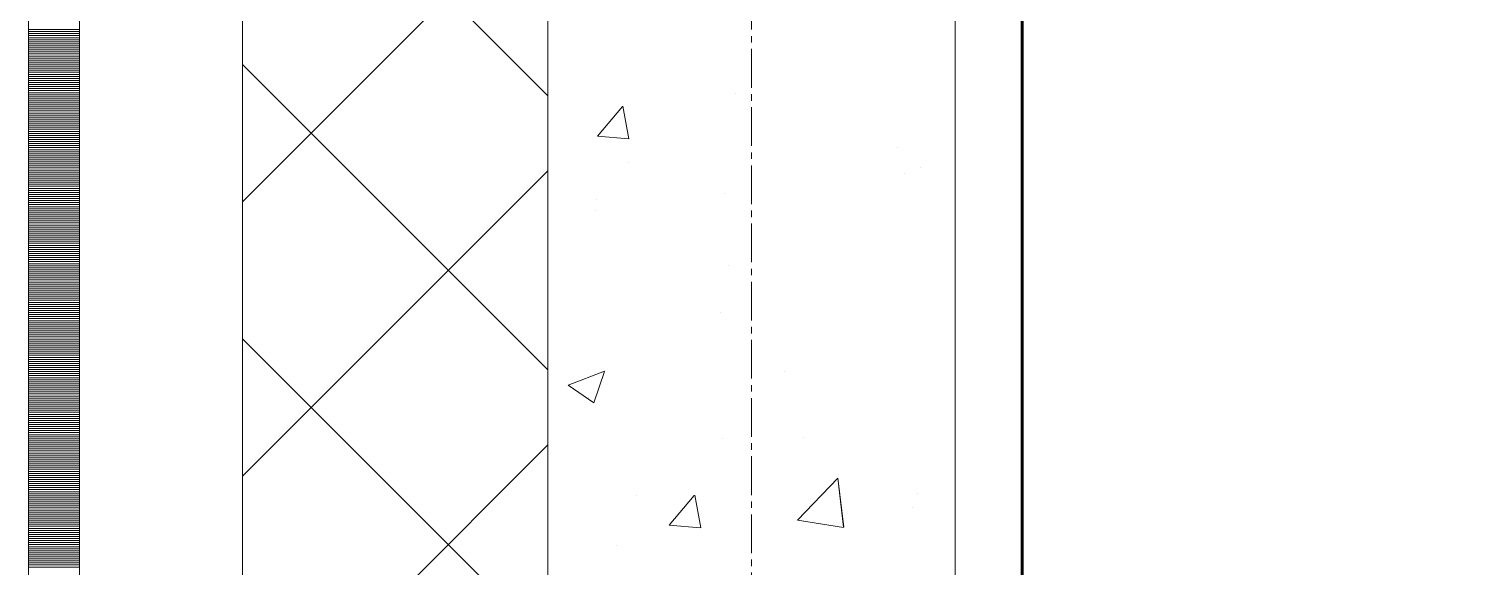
# Model space of a CAD drawing. Header units: millimetres. Extents: x 470010 to 1231400, y -134005 to 421770.
# Drawn here: x 672519 to 673222, y -35937 to -35672 of the extents above; entities that cross this region are included whole.
import ezdxf
from ezdxf.enums import TextEntityAlignment as Align

# ---------------------------------------------------------------- set-up
doc = ezdxf.new("R2010")
doc.units = ezdxf.units.MM
doc.linetypes.add('CENTER2', pattern=[28.575, 19.05, -3.175, 3.175, -3.175])
doc.linetypes.add('DASHED', pattern=[19.05, 12.7, -6.35])
doc.layers.get('Defpoints').update_dxf_attribs({"color": 140})
for name, color, linetype, lineweight in [('0) шп потолок', 3, 'Continuous', 60), ('АР_Стены ПЕНОблок', 52, 'Continuous', 20), ('АР_Тонкая', 254, 'Continuous', 5), ('АР_Утеплитель', 31, 'Continuous', 0), ('АР_Штриховка', 8, 'Continuous', 0)]:
    doc.layers.add(name, color=color, linetype=linetype, lineweight=lineweight)
doc.layers.add('АР_Делит', color=120, linetype='Continuous', lineweight=0, plot=False)
doc.layers.add('РД_Оси_100', color=7, linetype='Continuous', lineweight=0, true_color=0x525252)
doc.styles.add('style1', font='ARIALN.TTF')

# ---------------------------------------------------------------- blocks, each defined once
blk = doc.blocks.new('СОШ_2200_АР_ОСИ_М100_28.05.24')
at = {"layer": 'АР_Делит', "color": 251, "linetype": 'DASHED', "true_color": 0x636466}
blk.add_lwpolyline([(114955, 135155), (114955, -355), (93595.036, -355), (93595.036, 13855), (94145, 13855), (94145, 68320), (66055, 68320), (66055, 13857.73), (83455, 13857.73), (83455, -355), (45245, -355), (45245, 13145), (44695, 13145), (44695, 26755), (45245, 26755), (45245, 68320), (20455, 68320), (20455, 26755), (27955, 26755), (27955, 13145), (-355, 13145), (-355, 100855)], dxfattribs=at)
at = {"layer": 'РД_Оси_100', "color": 251, "linetype": 'CENTER2', "true_color": 0x636466}
blk.add_line((0, -6155), (0, 139938.679), dxfattribs=at)
blk = doc.blocks.new('A$C9108343f')
at = {"layer": '0) шп потолок'}
blk.add_lwpolyline([(14844.96, 61875), (14844.96, 70530), (7287.91, 70530), (7287.91, 61455), (13824.96, 61455)], dxfattribs=at)
at = {"layer": 'АР_Стены ПЕНОблок', "color": 18, "linetype": 'Continuous', "lineweight": 20, "true_color": 0x000000}
for p, q in [((7054.96, 97555), (7054.96, 21355)), ((7254.96, 21355), (7254.96, 97555))]:
    blk.add_line(p, q, dxfattribs=at)
at = {"layer": 'АР_Тонкая', "color": 18, "linetype": 'Continuous', "lineweight": 5, "true_color": 0x000000}
for p, q in [((6799.96, 97555), (6799.96, 21355)), ((6824.96, 97555), (6824.96, 21355)), ((6824.96, 21355), (6824.96, 97555)), ((6904.96, 21355), (6904.96, 97555))]:
    blk.add_line(p, q, dxfattribs=at)
at = {"layer": 'АР_Утеплитель', "color": 18, "linetype": 'Continuous', "lineweight": 0, "true_color": 0x000000}
for p, q in [((6904.96, 97555), (6904.96, 21355)), ((7054.96, 21355), (7054.96, 97555))]:
    blk.add_line(p, q, dxfattribs=at)
at = {"layer": 'АР_Штриховка', "color": 18, "linetype": 'Continuous', "lineweight": 0, "true_color": 0x000000}
for p, q in [((7054.96, 64661.26), (6904.96, 64811.26)), ((6904.96, 64609.13), (7054.96, 64759.13)), ((6799.96, 64693.75), (6824.96, 64693.75)), ((6799.96, 64692.75), (6824.96, 64692.75)), ((6799.96, 64691.75), (6824.96, 64691.75)), ((6799.96, 64690.75), (6824.96, 64690.75)), ((6799.96, 64689.75), (6824.96, 64689.75)), ((6799.96, 64688.75), (6824.96, 64688.75)), ((6799.96, 64687.75), (6824.96, 64687.75)), ((6799.96, 64686.75), (6824.96, 64686.75)), ((6799.96, 64685.75), (6824.96, 64685.75)), ((6799.96, 64684.75), (6824.96, 64684.75)), ((6799.96, 64683.75), (6824.96, 64683.75)), ((6799.96, 64682.75), (6824.96, 64682.75)), ((6799.96, 64681.75), (6824.96, 64681.75)), ((6799.96, 64680.75), (6824.96, 64680.75)), ((6799.96, 64679.75), (6824.96, 64679.75)), ((6799.96, 64678.75), (6824.96, 64678.75)), ((6799.96, 64677.75), (6824.96, 64677.75)), ((6799.96, 64676.75), (6824.96, 64676.75)), ((6799.96, 64675.75), (6824.96, 64675.75)), ((6799.96, 64674.75), (6824.96, 64674.75)), ((7054.96, 64526.56), (6904.96, 64676.56)), ((6799.96, 64673.75), (6824.96, 64673.75)), ((6799.96, 64672.75), (6824.96, 64672.75)), ((6799.96, 64671.75), (6824.96, 64671.75)), ((6799.96, 64670.75), (6824.96, 64670.75)), ((6799.96, 64669.75), (6824.96, 64669.75)), ((6799.96, 64668.75), (6824.96, 64668.75)), ((6799.96, 64667.75), (6824.96, 64667.75)), ((6799.96, 64666.75), (6824.96, 64666.75)), ((6799.96, 64665.75), (6824.96, 64665.75)), ((6799.96, 64664.75), (6824.96, 64664.75)), ((6799.96, 64663.75), (6824.96, 64663.75)), ((6799.96, 64662.75), (6824.96, 64662.75)), ((6799.96, 64661.75), (6824.96, 64661.75)), ((6799.96, 64660.75), (6824.96, 64660.75)), ((7146.93, 64662.22), (7146.93, 64662.22)), ((6799.96, 64659.75), (6824.96, 64659.75)), ((6799.96, 64658.75), (6824.96, 64658.75)), ((6799.96, 64657.75), (6824.96, 64657.75)), ((6799.96, 64656.75), (6824.96, 64656.75)), ((6799.96, 64655.75), (6824.96, 64655.75)), ((6799.96, 64654.75), (6824.96, 64654.75)), ((6799.96, 64653.75), (6824.96, 64653.75)), ((7079.37, 64641.41), (7091.61, 64656)), ((7094.78, 64640.12), (7091.84, 64656.04)), ((6799.96, 64652.75), (6824.96, 64652.75)), ((6799.96, 64651.75), (6824.96, 64651.75)), ((6799.96, 64650.75), (6824.96, 64650.75)), ((6799.96, 64649.75), (6824.96, 64649.75)), ((6799.96, 64648.75), (6824.96, 64648.75)), ((6799.96, 64647.75), (6824.96, 64647.75)), ((6799.96, 64646.75), (6824.96, 64646.75)), ((6799.96, 64645.75), (6824.96, 64645.75)), ((6799.96, 64644.75), (6824.96, 64644.75)), ((6799.96, 64643.75), (6824.96, 64643.75)), ((6799.96, 64642.75), (6824.96, 64642.75)), ((6799.96, 64641.75), (6824.96, 64641.75)), ((6799.96, 64640.75), (6824.96, 64640.75)), ((6799.96, 64639.75), (6824.96, 64639.75)), ((7079.37, 64641.41), (7094.55, 64640.08)), ((6799.96, 64638.75), (6824.96, 64638.75)), ((6799.96, 64637.75), (6824.96, 64637.75)), ((6799.96, 64636.75), (6824.96, 64636.75)), ((6799.96, 64635.75), (6824.96, 64635.75)), ((6799.96, 64634.75), (6824.96, 64634.75)), ((6799.96, 64633.75), (6824.96, 64633.75)), ((6799.96, 64632.75), (6824.96, 64632.75)), ((7226.84, 64635.82), (7226.84, 64635.82)), ((6799.96, 64631.75), (6824.96, 64631.75)), ((6799.96, 64630.75), (6824.96, 64630.75)), ((6799.96, 64629.75), (6824.96, 64629.75)), ((6799.96, 64628.75), (6824.96, 64628.75)), ((6799.96, 64627.75), (6824.96, 64627.75)), ((6799.96, 64626.75), (6824.96, 64626.75)), ((6799.96, 64625.75), (6824.96, 64625.75)), ((7094.48, 64628.66), (7094.48, 64628.66)), ((7238.04, 64625.94), (7238.04, 64625.94)), ((6799.96, 64624.75), (6824.96, 64624.75)), ((6799.96, 64623.75), (6824.96, 64623.75)), ((6799.96, 64622.75), (6824.96, 64622.75)), ((6799.96, 64621.75), (6824.96, 64621.75)), ((6799.96, 64620.75), (6824.96, 64620.75)), ((6799.96, 64619.75), (6824.96, 64619.75)), ((6799.96, 64618.75), (6824.96, 64618.75)), ((6904.96, 64474.42), (7054.96, 64624.42)), ((7230.07, 64622.93), (7230.07, 64622.93)), ((6799.96, 64617.75), (6824.96, 64617.75)), ((6799.96, 64616.75), (6824.96, 64616.75)), ((6799.96, 64615.75), (6824.96, 64615.75)), ((6799.96, 64614.75), (6824.96, 64614.75)), ((6799.96, 64613.75), (6824.96, 64613.75)), ((6799.96, 64612.75), (6824.96, 64612.75)), ((6799.96, 64611.75), (6824.96, 64611.75)), ((7141.84, 64613.28), (7141.84, 64613.28)), ((6799.96, 64610.75), (6824.96, 64610.75)), ((6799.96, 64609.75), (6824.96, 64609.75)), ((6799.96, 64608.75), (6824.96, 64608.75)), ((6799.96, 64607.75), (6824.96, 64607.75)), ((6799.96, 64606.75), (6824.96, 64606.75)), ((6799.96, 64605.75), (6824.96, 64605.75)), ((6799.96, 64604.75), (6824.96, 64604.75)), ((7078.26, 64604.91), (7078.26, 64604.91)), ((7078.71, 64610.4), (7078.71, 64610.4)), ((6799.96, 64603.75), (6824.96, 64603.75)), ((6799.96, 64602.75), (6824.96, 64602.75)), ((6799.96, 64601.75), (6824.96, 64601.75)), ((6799.96, 64600.75), (6824.96, 64600.75)), ((6799.96, 64599.75), (6824.96, 64599.75)), ((6799.96, 64598.75), (6824.96, 64598.75)), ((6799.96, 64597.75), (6824.96, 64597.75)), ((6799.96, 64596.75), (6824.96, 64596.75)), ((6799.96, 64595.75), (6824.96, 64595.75)), ((6799.96, 64594.75), (6824.96, 64594.75)), ((6799.96, 64593.75), (6824.96, 64593.75)), ((6799.96, 64592.75), (6824.96, 64592.75)), ((6799.96, 64591.75), (6824.96, 64591.75)), ((6799.96, 64590.75), (6824.96, 64590.75)), ((6799.96, 64589.75), (6824.96, 64589.75)), ((6799.96, 64588.75), (6824.96, 64588.75)), ((6799.96, 64587.75), (6824.96, 64587.75)), ((6799.96, 64586.75), (6824.96, 64586.75)), ((6799.96, 64585.75), (6824.96, 64585.75)), ((6799.96, 64584.75), (6824.96, 64584.75)), ((6799.96, 64583.75), (6824.96, 64583.75)), ((6799.96, 64582.75), (6824.96, 64582.75)), ((6799.96, 64581.75), (6824.96, 64581.75)), ((6799.96, 64580.75), (6824.96, 64580.75)), ((6799.96, 64579.75), (6824.96, 64579.75)), ((6799.96, 64578.75), (6824.96, 64578.75)), ((6799.96, 64577.75), (6824.96, 64577.75)), ((6799.96, 64576.75), (6824.96, 64576.75)), ((7143.84, 64577.67), (7143.84, 64577.67)), ((6799.96, 64575.75), (6824.96, 64575.75)), ((6799.96, 64574.75), (6824.96, 64574.75)), ((6799.96, 64573.75), (6824.96, 64573.75)), ((6799.96, 64572.75), (6824.96, 64572.75)), ((6799.96, 64571.75), (6824.96, 64571.75)), ((6799.96, 64570.75), (6824.96, 64570.75)), ((6799.96, 64569.75), (6824.96, 64569.75)), ((6799.96, 64568.75), (6824.96, 64568.75)), ((6799.96, 64567.75), (6824.96, 64567.75)), ((6799.96, 64566.75), (6824.96, 64566.75)), ((6799.96, 64565.75), (6824.96, 64565.75)), ((6799.96, 64564.75), (6824.96, 64564.75)), ((6799.96, 64563.75), (6824.96, 64563.75)), ((6799.96, 64562.75), (6824.96, 64562.75)), ((6799.96, 64561.75), (6824.96, 64561.75)), ((6799.96, 64560.75), (6824.96, 64560.75)), ((6799.96, 64559.75), (6824.96, 64559.75)), ((6799.96, 64558.75), (6824.96, 64558.75)), ((6799.96, 64557.75), (6824.96, 64557.75)), ((6799.96, 64556.75), (6824.96, 64556.75)), ((6799.96, 64555.75), (6824.96, 64555.75)), ((6799.96, 64554.75), (6824.96, 64554.75)), ((6799.96, 64553.75), (6824.96, 64553.75)), ((6799.96, 64552.75), (6824.96, 64552.75)), ((6799.96, 64551.75), (6824.96, 64551.75)), ((6799.96, 64550.75), (6824.96, 64550.75)), ((6799.96, 64549.75), (6824.96, 64549.75)), ((6799.96, 64548.75), (6824.96, 64548.75)), ((7139.57, 64554.63), (7139.57, 64554.63)), ((6799.96, 64547.75), (6824.96, 64547.75)), ((6799.96, 64546.75), (6824.96, 64546.75)), ((6799.96, 64545.75), (6824.96, 64545.75)), ((6799.96, 64544.75), (6824.96, 64544.75)), ((6799.96, 64543.75), (6824.96, 64543.75)), ((6799.96, 64542.75), (6824.96, 64542.75)), ((6799.96, 64541.75), (6824.96, 64541.75)), ((7054.96, 64391.86), (6904.96, 64541.86)), ((6799.96, 64540.75), (6824.96, 64540.75)), ((6799.96, 64539.75), (6824.96, 64539.75)), ((6799.96, 64538.75), (6824.96, 64538.75)), ((6799.96, 64537.75), (6824.96, 64537.75)), ((6799.96, 64536.75), (6824.96, 64536.75)), ((6799.96, 64535.75), (6824.96, 64535.75)), ((6799.96, 64534.75), (6824.96, 64534.75)), ((6799.96, 64533.75), (6824.96, 64533.75)), ((6799.96, 64532.75), (6824.96, 64532.75)), ((6799.96, 64531.75), (6824.96, 64531.75)), ((6799.96, 64530.75), (6824.96, 64530.75)), ((6799.96, 64529.75), (6824.96, 64529.75)), ((6799.96, 64528.75), (6824.96, 64528.75)), ((6799.96, 64527.75), (6824.96, 64527.75)), ((6799.96, 64526.75), (6824.96, 64526.75)), ((6799.96, 64525.75), (6824.96, 64525.75)), ((6799.96, 64524.75), (6824.96, 64524.75)), ((6799.96, 64523.75), (6824.96, 64523.75)), ((6799.96, 64522.75), (6824.96, 64522.75)), ((6799.96, 64521.75), (6824.96, 64521.75)), ((6799.96, 64520.75), (6824.96, 64520.75)), ((7065, 64519.15), (7082.79, 64525.97)), ((7077.59, 64510.47), (7082.74, 64525.82)), ((7171.22, 64525.76), (7171.22, 64525.76)), ((6799.96, 64519.75), (6824.96, 64519.75)), ((6799.96, 64518.75), (6824.96, 64518.75)), ((6799.96, 64517.75), (6824.96, 64517.75)), ((6799.96, 64516.75), (6824.96, 64516.75)), ((6799.96, 64515.75), (6824.96, 64515.75)), ((6799.96, 64514.75), (6824.96, 64514.75)), ((6799.96, 64513.75), (6824.96, 64513.75)), ((7064.94, 64519), (7077.57, 64510.48)), ((7075.02, 64513.1), (7075.02, 64513.1)), ((6799.96, 64512.75), (6824.96, 64512.75)), ((6799.96, 64511.75), (6824.96, 64511.75)), ((6799.96, 64510.75), (6824.96, 64510.75)), ((6799.96, 64509.75), (6824.96, 64509.75)), ((6799.96, 64508.75), (6824.96, 64508.75)), ((6799.96, 64507.75), (6824.96, 64507.75)), ((6799.96, 64506.75), (6824.96, 64506.75)), ((6799.96, 64505.75), (6824.96, 64505.75)), ((6799.96, 64504.75), (6824.96, 64504.75)), ((6799.96, 64503.75), (6824.96, 64503.75)), ((6799.96, 64502.75), (6824.96, 64502.75)), ((6799.96, 64501.75), (6824.96, 64501.75)), ((6799.96, 64500.75), (6824.96, 64500.75)), ((6799.96, 64499.75), (6824.96, 64499.75)), ((6799.96, 64498.75), (6824.96, 64498.75)), ((6799.96, 64497.75), (6824.96, 64497.75)), ((6799.96, 64496.75), (6824.96, 64496.75)), ((6799.96, 64495.75), (6824.96, 64495.75)), ((6799.96, 64494.75), (6824.96, 64494.75)), ((6799.96, 64493.75), (6824.96, 64493.75)), ((6799.96, 64492.75), (6824.96, 64492.75)), ((7140.75, 64493.11), (7140.75, 64493.11)), ((7180.61, 64493.13), (7180.61, 64493.13)), ((6799.96, 64491.75), (6824.96, 64491.75)), ((6799.96, 64490.75), (6824.96, 64490.75)), ((6799.96, 64489.75), (6824.96, 64489.75)), ((6799.96, 64488.75), (6824.96, 64488.75)), ((6799.96, 64487.75), (6824.96, 64487.75)), ((6799.96, 64486.75), (6824.96, 64486.75)), ((6799.96, 64485.75), (6824.96, 64485.75)), ((6904.96, 64339.72), (7054.96, 64489.72)), ((6799.96, 64484.75), (6824.96, 64484.75)), ((6799.96, 64483.75), (6824.96, 64483.75)), ((6799.96, 64482.75), (6824.96, 64482.75)), ((6799.96, 64481.75), (6824.96, 64481.75)), ((6799.96, 64480.75), (6824.96, 64480.75)), ((6799.96, 64479.75), (6824.96, 64479.75)), ((6799.96, 64478.75), (6824.96, 64478.75)), ((6799.96, 64477.75), (6824.96, 64477.75)), ((6799.96, 64476.75), (6824.96, 64476.75)), ((6799.96, 64475.75), (6824.96, 64475.75)), ((6799.96, 64474.75), (6824.96, 64474.75)), ((6799.96, 64473.75), (6824.96, 64473.75)), ((6799.96, 64472.75), (6824.96, 64472.75)), ((6799.96, 64471.75), (6824.96, 64471.75)), ((6799.96, 64470.75), (6824.96, 64470.75)), ((7177.57, 64452.79), (7197.35, 64473.41)), ((7200.23, 64449.29), (7197.42, 64473.42)), ((6799.96, 64469.75), (6824.96, 64469.75)), ((6799.96, 64468.75), (6824.96, 64468.75)), ((6799.96, 64467.75), (6824.96, 64467.75)), ((6799.96, 64466.75), (6824.96, 64466.75)), ((6799.96, 64465.75), (6824.96, 64465.75)), ((6799.96, 64464.75), (6824.96, 64464.75)), ((6799.96, 64463.75), (6824.96, 64463.75)), ((7098.58, 64464.74), (7098.58, 64464.74)), ((7114.61, 64450.35), (7126.85, 64464.95)), ((7130.02, 64449.06), (7127.08, 64464.98)), ((7236.58, 64465.74), (7236.58, 64465.74)), ((6799.96, 64462.75), (6824.96, 64462.75)), ((6799.96, 64461.75), (6824.96, 64461.75)), ((6799.96, 64460.75), (6824.96, 64460.75)), ((6799.96, 64459.75), (6824.96, 64459.75)), ((6799.96, 64458.75), (6824.96, 64458.75)), ((6799.96, 64457.75), (6824.96, 64457.75)), ((6799.96, 64456.75), (6824.96, 64456.75)), ((7234.17, 64459.01), (7234.17, 64459.01)), ((6799.96, 64455.75), (6824.96, 64455.75)), ((6799.96, 64454.75), (6824.96, 64454.75)), ((6799.96, 64453.75), (6824.96, 64453.75)), ((6799.96, 64452.75), (6824.96, 64452.75)), ((6799.96, 64451.75), (6824.96, 64451.75)), ((6799.96, 64450.75), (6824.96, 64450.75)), ((6799.96, 64449.75), (6824.96, 64449.75)), ((7114.61, 64450.35), (7129.79, 64449.02)), ((7177.62, 64452.69), (7200.21, 64449.18)), ((6799.96, 64448.75), (6824.96, 64448.75)), ((6799.96, 64447.75), (6824.96, 64447.75)), ((6799.96, 64446.75), (6824.96, 64446.75)), ((6799.96, 64445.75), (6824.96, 64445.75)), ((6799.96, 64444.75), (6824.96, 64444.75)), ((6799.96, 64443.75), (6824.96, 64443.75)), ((6799.96, 64442.75), (6824.96, 64442.75)), ((6799.96, 64441.75), (6824.96, 64441.75)), ((6799.96, 64440.75), (6824.96, 64440.75)), ((6799.96, 64439.75), (6824.96, 64439.75)), ((6799.96, 64438.75), (6824.96, 64438.75)), ((6799.96, 64437.75), (6824.96, 64437.75)), ((6799.96, 64436.75), (6824.96, 64436.75)), ((6799.96, 64435.75), (6824.96, 64435.75)), ((7088.45, 64440.31), (7088.45, 64440.31)), ((6799.96, 64434.75), (6824.96, 64434.75)), ((6799.96, 64433.75), (6824.96, 64433.75)), ((6799.96, 64432.75), (6824.96, 64432.75)), ((6799.96, 64431.75), (6824.96, 64431.75)), ((6799.96, 64430.75), (6824.96, 64430.75)), ((6799.96, 64429.75), (6824.96, 64429.75))]:
    blk.add_line(p, q, dxfattribs=at)
at = {"layer": 'РД_Оси_100'}
blk.add_blockref('СОШ_2200_АР_ОСИ_М100_28.05.24', (7154.96, 6755), dxfattribs=at)
at = {"layer": 'Defpoints', "color": 18, "true_color": 0x000000, "style": 'style1'}
for p in [(143949.34, 316089.12), (143974.98, 281639.5), (143890.4, 273244.71), (143839.99, 264276.81), (143967.75, 254892.38), (12251.96, 104178.14), (12382.58, 96023.14)]:
    blk.add_attdef('АР-ПОМЕЩЕНИЕ:НАИМЕНОВАНИЕ', text='', height=100, dxfattribs=at).set_placement(p, align=Align.MIDDLE)
at = {"layer": 'Defpoints', "color": 18, "true_color": 0x000000, "style": 'style1', "flags": 8}
for p in [(143951.3, 279099.09), (143848.34, 269251.11), (143875.33, 260094.25), (144049.74, 250824.7), (163419.28, 238153.36), (155897.46, 237965.97), (183037.2, 237965.97), (143342.94, 237876.19)]:
    blk.add_attdef('АР-ПОМЕЩЕНИЕ:НАИМЕНОВАНИЕ', text='', height=100, dxfattribs=at).set_placement(p, align=Align.MIDDLE)

msp = doc.modelspace()

# ---------------------------------------------------------------- linework, layer by layer
at = {"layer": '0) шп потолок'}
msp.add_lwpolyline([(680563.57, -38491.242), (680563.57, -29836.242), (673006.525, -29836.242), (673006.525, -38911.242), (679543.57, -38911.242)], dxfattribs=at)
at = {"layer": 'АР_Стены ПЕНОблок', "color": 18, "linetype": 'Continuous', "lineweight": 20, "true_color": 0x000000}
for p, q in [((672773.57, -2811.242), (672773.57, -79011.242)), ((672973.57, -79011.242), (672973.57, -2811.242))]:
    msp.add_line(p, q, dxfattribs=at)
at = {"layer": 'АР_Тонкая', "color": 18, "linetype": 'Continuous', "lineweight": 5, "true_color": 0x000000}
for p, q in [((672518.57, -2811.242), (672518.57, -79011.242)), ((672543.57, -2811.242), (672543.57, -79011.242)), ((672543.57, -79011.242), (672543.57, -2811.242)), ((672623.57, -79011.242), (672623.57, -2811.242))]:
    msp.add_line(p, q, dxfattribs=at)
at = {"layer": 'АР_Утеплитель', "color": 18, "linetype": 'Continuous', "lineweight": 0, "true_color": 0x000000}
for p, q in [((672623.57, -2811.242), (672623.57, -79011.242)), ((672773.57, -79011.242), (672773.57, -2811.242))]:
    msp.add_line(p, q, dxfattribs=at)
at = {"layer": 'АР_Штриховка', "color": 18, "linetype": 'Continuous', "lineweight": 0, "true_color": 0x000000}
for p, q in [((672773.57, -35704.979), (672623.57, -35554.979)), ((672623.57, -35757.116), (672773.57, -35607.116)), ((672518.57, -35672.492), (672543.57, -35672.492)), ((672518.57, -35673.492), (672543.57, -35673.492)), ((672518.57, -35674.492), (672543.57, -35674.492)), ((672518.57, -35675.492), (672543.57, -35675.492)), ((672518.57, -35676.492), (672543.57, -35676.492)), ((672518.57, -35677.492), (672543.57, -35677.492)), ((672518.57, -35678.492), (672543.57, -35678.492)), ((672518.57, -35679.492), (672543.57, -35679.492)), ((672518.57, -35680.492), (672543.57, -35680.492)), ((672518.57, -35681.492), (672543.57, -35681.492)), ((672518.57, -35682.492), (672543.57, -35682.492)), ((672518.57, -35683.492), (672543.57, -35683.492)), ((672518.57, -35684.492), (672543.57, -35684.492)), ((672518.57, -35685.492), (672543.57, -35685.492)), ((672518.57, -35686.492), (672543.57, -35686.492)), ((672518.57, -35687.492), (672543.57, -35687.492)), ((672518.57, -35688.492), (672543.57, -35688.492)), ((672518.57, -35689.492), (672543.57, -35689.492)), ((672518.57, -35690.492), (672543.57, -35690.492)), ((672773.57, -35839.683), (672623.57, -35689.683)), ((672518.57, -35691.492), (672543.57, -35691.492)), ((672518.57, -35692.492), (672543.57, -35692.492)), ((672518.57, -35693.492), (672543.57, -35693.492)), ((672518.57, -35694.492), (672543.57, -35694.492)), ((672518.57, -35695.492), (672543.57, -35695.492)), ((672518.57, -35696.492), (672543.57, -35696.492)), ((672518.57, -35697.492), (672543.57, -35697.492)), ((672518.57, -35698.492), (672543.57, -35698.492)), ((672518.57, -35699.492), (672543.57, -35699.492)), ((672518.57, -35700.492), (672543.57, -35700.492)), ((672518.57, -35701.492), (672543.57, -35701.492)), ((672518.57, -35702.492), (672543.57, -35702.492)), ((672518.57, -35703.492), (672543.57, -35703.492)), ((672518.57, -35704.492), (672543.57, -35704.492)), ((672518.57, -35705.492), (672543.57, -35705.492)), ((672518.57, -35706.492), (672543.57, -35706.492)), ((672518.57, -35707.492), (672543.57, -35707.492)), ((672518.57, -35708.492), (672543.57, -35708.492)), ((672518.57, -35709.492), (672543.57, -35709.492)), ((672518.57, -35710.492), (672543.57, -35710.492)), ((672518.57, -35711.492), (672543.57, -35711.492)), ((672797.978, -35724.832), (672810.224, -35710.239)), ((672813.39, -35726.122), (672810.453, -35710.201)), ((672518.57, -35712.492), (672543.57, -35712.492)), ((672518.57, -35713.492), (672543.57, -35713.492)), ((672518.57, -35714.492), (672543.57, -35714.492)), ((672518.57, -35715.492), (672543.57, -35715.492)), ((672518.57, -35716.492), (672543.57, -35716.492)), ((672518.57, -35717.492), (672543.57, -35717.492)), ((672518.57, -35718.492), (672543.57, -35718.492)), ((672518.57, -35719.492), (672543.57, -35719.492)), ((672518.57, -35720.492), (672543.57, -35720.492)), ((672518.57, -35721.492), (672543.57, -35721.492)), ((672518.57, -35722.492), (672543.57, -35722.492)), ((672518.57, -35723.492), (672543.57, -35723.492)), ((672518.57, -35724.492), (672543.57, -35724.492)), ((672518.57, -35725.492), (672543.57, -35725.492)), ((672797.978, -35724.836), (672813.16, -35726.165)), ((672518.57, -35726.492), (672543.57, -35726.492)), ((672518.57, -35727.492), (672543.57, -35727.492)), ((672518.57, -35728.492), (672543.57, -35728.492)), ((672518.57, -35729.492), (672543.57, -35729.492)), ((672518.57, -35730.492), (672543.57, -35730.492)), ((672518.57, -35731.492), (672543.57, -35731.492)), ((672518.57, -35732.492), (672543.57, -35732.492)), ((672518.57, -35733.492), (672543.57, -35733.492)), ((672518.57, -35734.492), (672543.57, -35734.492)), ((672518.57, -35735.492), (672543.57, -35735.492)), ((672518.57, -35736.492), (672543.57, -35736.492)), ((672518.57, -35737.492), (672543.57, -35737.492)), ((672518.57, -35738.492), (672543.57, -35738.492)), ((672518.57, -35739.492), (672543.57, -35739.492)), ((672518.57, -35740.492), (672543.57, -35740.492)), ((672518.57, -35741.492), (672543.57, -35741.492)), ((672518.57, -35742.492), (672543.57, -35742.492)), ((672518.57, -35743.492), (672543.57, -35743.492)), ((672518.57, -35744.492), (672543.57, -35744.492)), ((672518.57, -35745.492), (672543.57, -35745.492)), ((672518.57, -35746.492), (672543.57, -35746.492)), ((672518.57, -35747.492), (672543.57, -35747.492)), ((672623.57, -35891.82), (672773.57, -35741.82)), ((672518.57, -35748.492), (672543.57, -35748.492)), ((672518.57, -35749.492), (672543.57, -35749.492)), ((672518.57, -35750.492), (672543.57, -35750.492)), ((672518.57, -35751.492), (672543.57, -35751.492)), ((672518.57, -35752.492), (672543.57, -35752.492)), ((672518.57, -35753.492), (672543.57, -35753.492)), ((672518.57, -35754.492), (672543.57, -35754.492)), ((672518.57, -35755.492), (672543.57, -35755.492)), ((672518.57, -35756.492), (672543.57, -35756.492)), ((672518.57, -35757.492), (672543.57, -35757.492)), ((672518.57, -35758.492), (672543.57, -35758.492)), ((672518.57, -35759.492), (672543.57, -35759.492)), ((672518.57, -35760.492), (672543.57, -35760.492)), ((672518.57, -35761.492), (672543.57, -35761.492)), ((672518.57, -35762.492), (672543.57, -35762.492)), ((672518.57, -35763.492), (672543.57, -35763.492)), ((672518.57, -35764.492), (672543.57, -35764.492)), ((672518.57, -35765.492), (672543.57, -35765.492)), ((672518.57, -35766.492), (672543.57, -35766.492)), ((672518.57, -35767.492), (672543.57, -35767.492)), ((672518.57, -35768.492), (672543.57, -35768.492)), ((672518.57, -35769.492), (672543.57, -35769.492)), ((672518.57, -35770.492), (672543.57, -35770.492)), ((672518.57, -35771.492), (672543.57, -35771.492)), ((672518.57, -35772.492), (672543.57, -35772.492)), ((672518.57, -35773.492), (672543.57, -35773.492)), ((672518.57, -35774.492), (672543.57, -35774.492)), ((672518.57, -35775.492), (672543.57, -35775.492)), ((672518.57, -35776.492), (672543.57, -35776.492)), ((672518.57, -35777.492), (672543.57, -35777.492)), ((672518.57, -35778.492), (672543.57, -35778.492)), ((672518.57, -35779.492), (672543.57, -35779.492)), ((672518.57, -35780.492), (672543.57, -35780.492)), ((672518.57, -35781.492), (672543.57, -35781.492)), ((672518.57, -35782.492), (672543.57, -35782.492)), ((672518.57, -35783.492), (672543.57, -35783.492)), ((672518.57, -35784.492), (672543.57, -35784.492)), ((672518.57, -35785.492), (672543.57, -35785.492)), ((672518.57, -35786.492), (672543.57, -35786.492)), ((672518.57, -35787.492), (672543.57, -35787.492)), ((672518.57, -35788.492), (672543.57, -35788.492)), ((672518.57, -35789.492), (672543.57, -35789.492)), ((672518.57, -35790.492), (672543.57, -35790.492)), ((672518.57, -35791.492), (672543.57, -35791.492)), ((672518.57, -35792.492), (672543.57, -35792.492)), ((672518.57, -35793.492), (672543.57, -35793.492)), ((672518.57, -35794.492), (672543.57, -35794.492)), ((672518.57, -35795.492), (672543.57, -35795.492)), ((672518.57, -35796.492), (672543.57, -35796.492)), ((672518.57, -35797.492), (672543.57, -35797.492)), ((672518.57, -35798.492), (672543.57, -35798.492)), ((672518.57, -35799.492), (672543.57, -35799.492)), ((672518.57, -35800.492), (672543.57, -35800.492)), ((672518.57, -35801.492), (672543.57, -35801.492)), ((672518.57, -35802.492), (672543.57, -35802.492)), ((672518.57, -35803.492), (672543.57, -35803.492)), ((672518.57, -35804.492), (672543.57, -35804.492)), ((672518.57, -35805.492), (672543.57, -35805.492)), ((672518.57, -35806.492), (672543.57, -35806.492)), ((672518.57, -35807.492), (672543.57, -35807.492)), ((672518.57, -35808.492), (672543.57, -35808.492)), ((672518.57, -35809.492), (672543.57, -35809.492)), ((672518.57, -35810.492), (672543.57, -35810.492)), ((672518.57, -35811.492), (672543.57, -35811.492)), ((672518.57, -35812.492), (672543.57, -35812.492)), ((672518.57, -35813.492), (672543.57, -35813.492)), ((672518.57, -35814.492), (672543.57, -35814.492)), ((672518.57, -35815.492), (672543.57, -35815.492)), ((672518.57, -35816.492), (672543.57, -35816.492)), ((672518.57, -35817.492), (672543.57, -35817.492)), ((672518.57, -35818.492), (672543.57, -35818.492)), ((672518.57, -35819.492), (672543.57, -35819.492)), ((672518.57, -35820.492), (672543.57, -35820.492)), ((672518.57, -35821.492), (672543.57, -35821.492)), ((672518.57, -35822.492), (672543.57, -35822.492)), ((672518.57, -35823.492), (672543.57, -35823.492)), ((672518.57, -35824.492), (672543.57, -35824.492)), ((672773.57, -35974.387), (672623.57, -35824.387)), ((672518.57, -35825.492), (672543.57, -35825.492)), ((672518.57, -35826.492), (672543.57, -35826.492)), ((672518.57, -35827.492), (672543.57, -35827.492)), ((672518.57, -35828.492), (672543.57, -35828.492)), ((672518.57, -35829.492), (672543.57, -35829.492)), ((672518.57, -35830.492), (672543.57, -35830.492)), ((672518.57, -35831.492), (672543.57, -35831.492)), ((672518.57, -35832.492), (672543.57, -35832.492)), ((672518.57, -35833.492), (672543.57, -35833.492)), ((672518.57, -35834.492), (672543.57, -35834.492)), ((672518.57, -35835.492), (672543.57, -35835.492)), ((672518.57, -35836.492), (672543.57, -35836.492)), ((672518.57, -35837.492), (672543.57, -35837.492)), ((672518.57, -35838.492), (672543.57, -35838.492)), ((672518.57, -35839.492), (672543.57, -35839.492)), ((672518.57, -35840.492), (672543.57, -35840.492)), ((672518.57, -35841.492), (672543.57, -35841.492)), ((672518.57, -35842.492), (672543.57, -35842.492)), ((672518.57, -35843.492), (672543.57, -35843.492)), ((672518.57, -35844.492), (672543.57, -35844.492)), ((672518.57, -35845.492), (672543.57, -35845.492)), ((672783.617, -35847.096), (672801.402, -35840.269)), ((672796.199, -35855.769), (672801.349, -35840.42)), ((672518.57, -35846.492), (672543.57, -35846.492)), ((672518.57, -35847.492), (672543.57, -35847.492)), ((672518.57, -35848.492), (672543.57, -35848.492)), ((672518.57, -35849.492), (672543.57, -35849.492)), ((672518.57, -35850.492), (672543.57, -35850.492)), ((672518.57, -35851.492), (672543.57, -35851.492)), ((672518.57, -35852.492), (672543.57, -35852.492)), ((672783.551, -35847.243), (672796.185, -35855.765)), ((672518.57, -35853.492), (672543.57, -35853.492)), ((672518.57, -35854.492), (672543.57, -35854.492)), ((672518.57, -35855.492), (672543.57, -35855.492)), ((672518.57, -35856.492), (672543.57, -35856.492)), ((672518.57, -35857.492), (672543.57, -35857.492)), ((672518.57, -35858.492), (672543.57, -35858.492)), ((672518.57, -35859.492), (672543.57, -35859.492)), ((672518.57, -35860.492), (672543.57, -35860.492)), ((672518.57, -35861.492), (672543.57, -35861.492)), ((672518.57, -35862.492), (672543.57, -35862.492)), ((672518.57, -35863.492), (672543.57, -35863.492)), ((672518.57, -35864.492), (672543.57, -35864.492)), ((672518.57, -35865.492), (672543.57, -35865.492)), ((672518.57, -35866.492), (672543.57, -35866.492)), ((672518.57, -35867.492), (672543.57, -35867.492)), ((672518.57, -35868.492), (672543.57, -35868.492)), ((672518.57, -35869.492), (672543.57, -35869.492)), ((672518.57, -35870.492), (672543.57, -35870.492)), ((672518.57, -35871.492), (672543.57, -35871.492)), ((672518.57, -35872.492), (672543.57, -35872.492)), ((672518.57, -35873.492), (672543.57, -35873.492)), ((672518.57, -35874.492), (672543.57, -35874.492)), ((672518.57, -35875.492), (672543.57, -35875.492)), ((672518.57, -35876.492), (672543.57, -35876.492)), ((672518.57, -35877.492), (672543.57, -35877.492)), ((672518.57, -35878.492), (672543.57, -35878.492)), ((672518.57, -35879.492), (672543.57, -35879.492)), ((672518.57, -35880.492), (672543.57, -35880.492)), ((672623.57, -36026.524), (672773.57, -35876.524)), ((672518.57, -35881.492), (672543.57, -35881.492)), ((672518.57, -35882.492), (672543.57, -35882.492)), ((672518.57, -35883.492), (672543.57, -35883.492)), ((672518.57, -35884.492), (672543.57, -35884.492)), ((672518.57, -35885.492), (672543.57, -35885.492)), ((672518.57, -35886.492), (672543.57, -35886.492)), ((672518.57, -35887.492), (672543.57, -35887.492)), ((672518.57, -35888.492), (672543.57, -35888.492)), ((672518.57, -35889.492), (672543.57, -35889.492)), ((672518.57, -35890.492), (672543.57, -35890.492)), ((672518.57, -35891.492), (672543.57, -35891.492)), ((672518.57, -35892.492), (672543.57, -35892.492)), ((672518.57, -35893.492), (672543.57, -35893.492)), ((672518.57, -35894.492), (672543.57, -35894.492)), ((672896.182, -35913.453), (672915.965, -35892.834)), ((672918.837, -35916.948), (672916.031, -35892.826)), ((672518.57, -35895.492), (672543.57, -35895.492)), ((672518.57, -35896.492), (672543.57, -35896.492)), ((672518.57, -35897.492), (672543.57, -35897.492)), ((672518.57, -35898.492), (672543.57, -35898.492)), ((672518.57, -35899.492), (672543.57, -35899.492)), ((672518.57, -35900.492), (672543.57, -35900.492)), ((672518.57, -35901.492), (672543.57, -35901.492)), ((672833.222, -35915.889), (672845.467, -35901.296)), ((672848.633, -35917.179), (672845.696, -35901.258)), ((672518.57, -35902.492), (672543.57, -35902.492)), ((672518.57, -35903.492), (672543.57, -35903.492)), ((672518.57, -35904.492), (672543.57, -35904.492)), ((672518.57, -35905.492), (672543.57, -35905.492)), ((672518.57, -35906.492), (672543.57, -35906.492)), ((672518.57, -35907.492), (672543.57, -35907.492)), ((672518.57, -35908.492), (672543.57, -35908.492)), ((672518.57, -35909.492), (672543.57, -35909.492)), ((672518.57, -35910.492), (672543.57, -35910.492)), ((672518.57, -35911.492), (672543.57, -35911.492)), ((672518.57, -35912.492), (672543.57, -35912.492)), ((672518.57, -35913.492), (672543.57, -35913.492)), ((672518.57, -35914.492), (672543.57, -35914.492)), ((672518.57, -35915.492), (672543.57, -35915.492)), ((672833.221, -35915.893), (672848.403, -35917.221)), ((672896.23, -35913.555), (672918.82, -35917.059)), ((672518.57, -35916.492), (672543.57, -35916.492)), ((672518.57, -35917.492), (672543.57, -35917.492)), ((672518.57, -35918.492), (672543.57, -35918.492)), ((672518.57, -35919.492), (672543.57, -35919.492)), ((672518.57, -35920.492), (672543.57, -35920.492)), ((672518.57, -35921.492), (672543.57, -35921.492)), ((672518.57, -35922.492), (672543.57, -35922.492)), ((672518.57, -35923.492), (672543.57, -35923.492)), ((672518.57, -35924.492), (672543.57, -35924.492)), ((672518.57, -35925.492), (672543.57, -35925.492)), ((672518.57, -35926.492), (672543.57, -35926.492)), ((672518.57, -35927.492), (672543.57, -35927.492)), ((672518.57, -35928.492), (672543.57, -35928.492)), ((672518.57, -35929.492), (672543.57, -35929.492)), ((672518.57, -35930.492), (672543.57, -35930.492)), ((672518.57, -35931.492), (672543.57, -35931.492)), ((672518.57, -35932.492), (672543.57, -35932.492)), ((672518.57, -35933.492), (672543.57, -35933.492)), ((672518.57, -35934.492), (672543.57, -35934.492)), ((672518.57, -35935.492), (672543.57, -35935.492)), ((672518.57, -35936.492), (672543.57, -35936.492))]:
    msp.add_line(p, q, dxfattribs=at)

# ---------------------------------------------------------------- block references
msp.add_blockref('A$C9108343f', (665718.612, -100366.242))
at = {"layer": 'РД_Оси_100'}
msp.add_blockref('СОШ_2200_АР_ОСИ_М100_28.05.24', (672873.57, -93611.242), dxfattribs=at)

doc.saveas('drawing.dxf')
